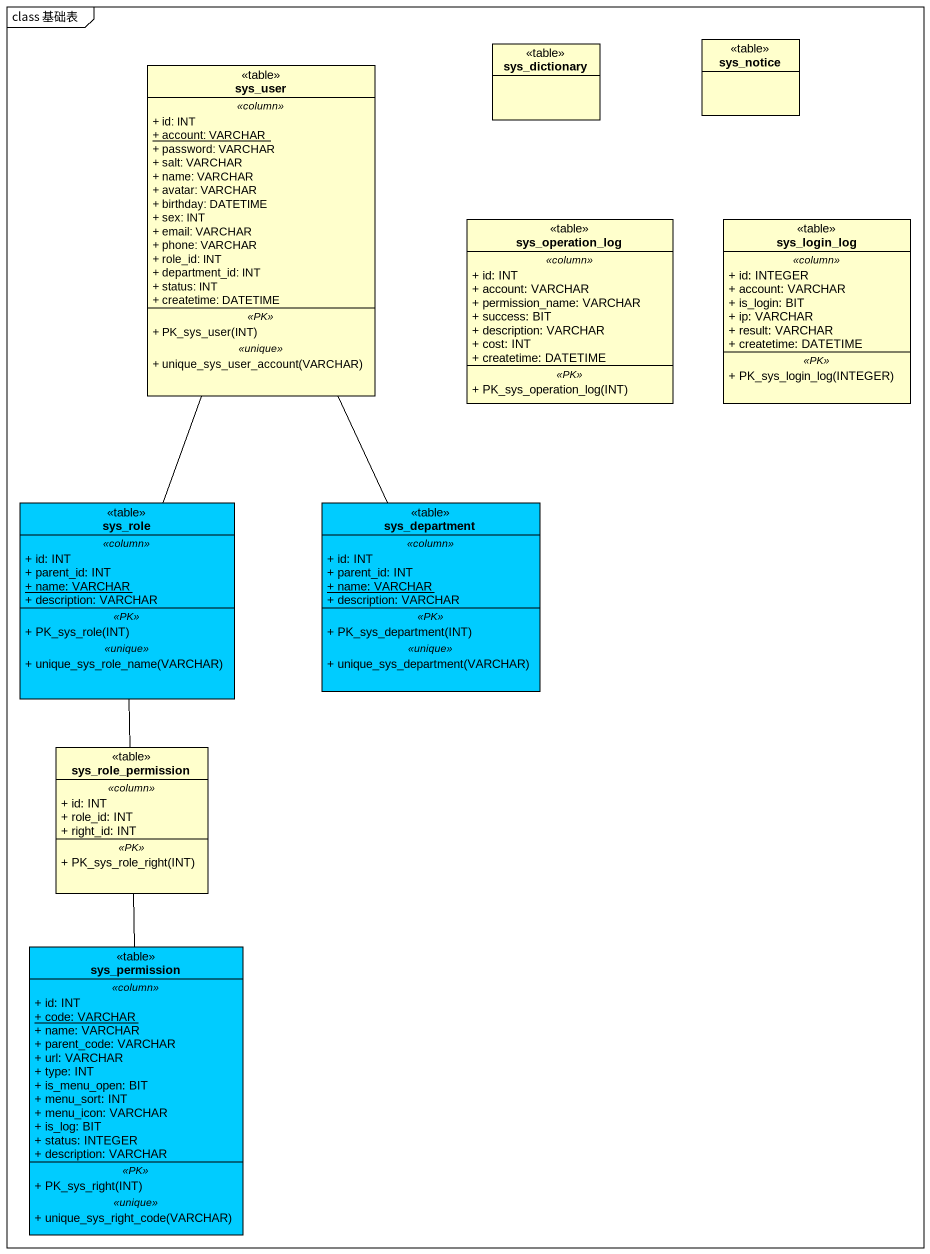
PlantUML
@startuml
mainframe class 基础表
hide circle
hide empty members
skinparam classAttributeIconSize 0
class sys_user <<table>> {
  .. <<column>> ..
  + id: INT
  {static} + account: VARCHAR
  + password: VARCHAR
  + salt: VARCHAR
  + name: VARCHAR
  + avatar: VARCHAR
  + birthday: DATETIME
  + sex: INT
  + email: VARCHAR
  + phone: VARCHAR
  + role_id: INT
  + department_id: INT
  + status: INT
  + createtime: DATETIME
  .. <<PK>> ..
  + PK_sys_user(INT)
  .. <<unique>> ..
  + unique_sys_user_account(VARCHAR)
}
class sys_dictionary <<table>>
class sys_notice <<table>>
class sys_operation_log <<table>> {
  .. <<column>> ..
  + id: INT
  + account: VARCHAR
  + permission_name: VARCHAR
  + success: BIT
  + description: VARCHAR
  + cost: INT
  + createtime: DATETIME
  .. <<PK>> ..
  + PK_sys_operation_log(INT)
}
class sys_login_log <<table>> {
  .. <<column>> ..
  + id: INTEGER
  + account: VARCHAR
  + is_login: BIT
  + ip: VARCHAR
  + result: VARCHAR
  + createtime: DATETIME
  .. <<PK>> ..
  + PK_sys_login_log(INTEGER)
}
class sys_role <<table>> #00CCFF {
  .. <<column>> ..
  + id: INT
  + parent_id: INT
  {static} + name: VARCHAR
  + description: VARCHAR
  .. <<PK>> ..
  + PK_sys_role(INT)
  .. <<unique>> ..
  + unique_sys_role_name(VARCHAR)
}
class sys_department <<table>> #00CCFF {
  .. <<column>> ..
  + id: INT
  + parent_id: INT
  {static} + name: VARCHAR
  + description: VARCHAR
  .. <<PK>> ..
  + PK_sys_department(INT)
  .. <<unique>> ..
  + unique_sys_department(VARCHAR)
}
class sys_role_permission <<table>> {
  .. <<column>> ..
  + id: INT
  + role_id: INT
  + right_id: INT
  .. <<PK>> ..
  + PK_sys_role_right(INT)
}
class sys_permission <<table>> #00CCFF {
  .. <<column>> ..
  + id: INT
  {static} + code: VARCHAR
  + name: VARCHAR
  + parent_code: VARCHAR
  + url: VARCHAR
  + type: INT
  + is_menu_open: BIT
  + menu_sort: INT
  + menu_icon: VARCHAR
  + is_log: BIT
  + status: INTEGER
  + description: VARCHAR
  .. <<PK>> ..
  + PK_sys_right(INT)
  .. <<unique>> ..
  + unique_sys_right_code(VARCHAR)
}
sys_user -- sys_role
sys_user -- sys_department
sys_role_permission -up- sys_role
sys_role_permission -- sys_permission
@enduml
